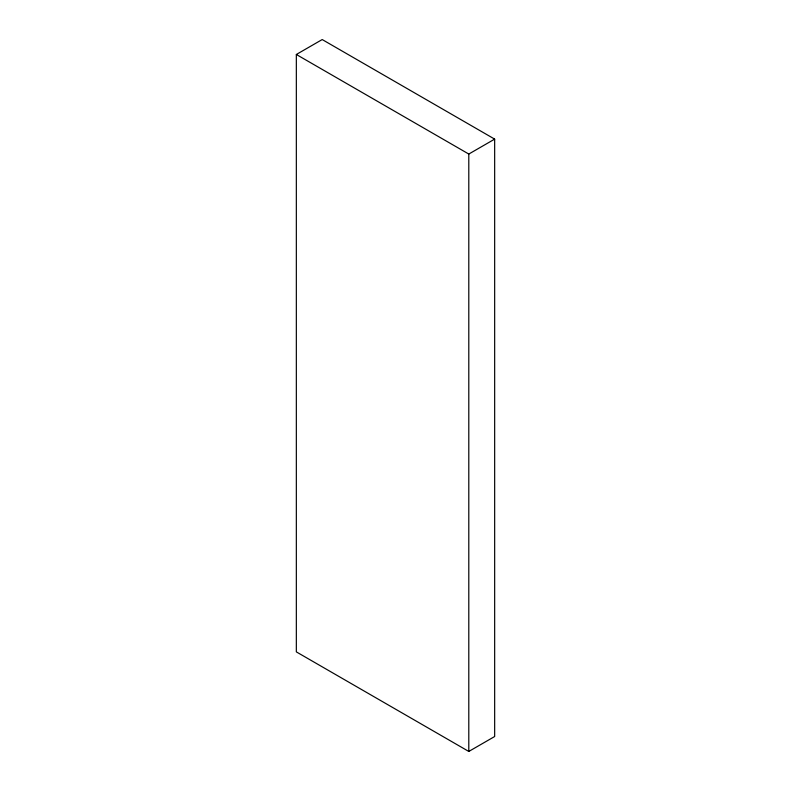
<?xml version="1.0" encoding="UTF-8"?>
<svg xmlns="http://www.w3.org/2000/svg" width="791" height="791" viewBox="0 0 791 791"><rect width="100%" height="100%" fill="white"/><g stroke="black" fill="none" stroke-linecap="round" stroke-linejoin="round"><path stroke-width="1.19" d="M296.338 54.48L322.204 39.55L494.662 139.117L494.662 736.52L468.796 751.45L296.338 651.883L296.338 54.48L468.796 154.047L494.662 139.117M468.796 154.047L468.796 751.45"/></g></svg>
